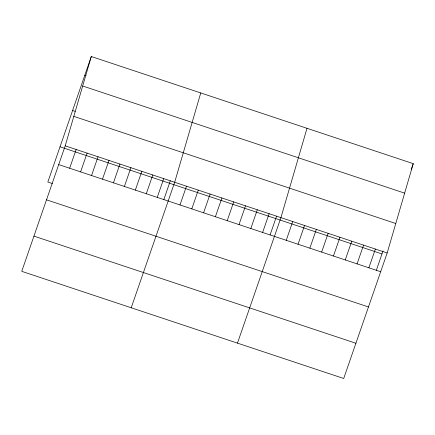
<?xml version="1.0" encoding="UTF-8"?>
<svg xmlns="http://www.w3.org/2000/svg" width="435" height="435" viewBox="0 0 435 435"><rect width="100%" height="100%" fill="white"/><g stroke="black" fill="none" stroke-linecap="round" stroke-linejoin="round"><path stroke-width="0.65" d="M65.206 145.839L91.29 56.517L413.25 163.658L387.172 252.98L343.71 378.483L21.75 271.342L65.206 145.839L387.172 252.98M200.752 92.943L174.674 182.265L131.218 307.768M307.001 128.303L280.923 217.625L237.466 343.128M91.29 56.517L47.828 182.02L52.336 183.521M69.66 168.242L76.158 149.482M80.605 171.885L87.103 153.125M91.551 175.522L98.049 156.769M102.502 179.166L108.995 160.412M113.448 182.809L119.94 164.055M124.394 186.452L130.891 167.698M135.339 190.095L141.837 171.341M146.285 193.738L152.783 174.984M157.236 197.381L163.729 178.622M163.832 199.578L170.33 180.802M179.987 204.956L186.479 186.196M191.791 208.882L198.289 190.122M203.596 212.813L210.094 194.053M215.401 216.739L221.899 197.979M227.206 220.665L233.704 201.911M239.011 224.596L245.509 205.837M250.816 228.522L257.313 209.768M262.62 232.453L269.118 213.694M270.081 234.933L276.578 216.157M286.235 240.31L292.728 221.551M298.04 244.236L304.533 225.482M309.845 248.167L316.337 229.408M321.65 252.093L328.142 233.339M333.455 256.025L339.952 237.265M345.26 259.951L351.757 241.197M357.064 263.882L363.562 245.122M368.869 267.808L375.367 249.054M376.324 270.293L383.034 250.913M411.303 169.286L413.25 163.658M84.792 75.277L86.081 75.701M82.683 85.994L404.642 193.135M72.596 110.501L75.168 111.36M73.814 116.362L395.779 223.503M60.025 146.796L381.99 253.937M58.714 164.599L380.674 271.739M46.518 199.823L368.478 306.963M33.946 236.118L355.912 343.258"/></g></svg>
